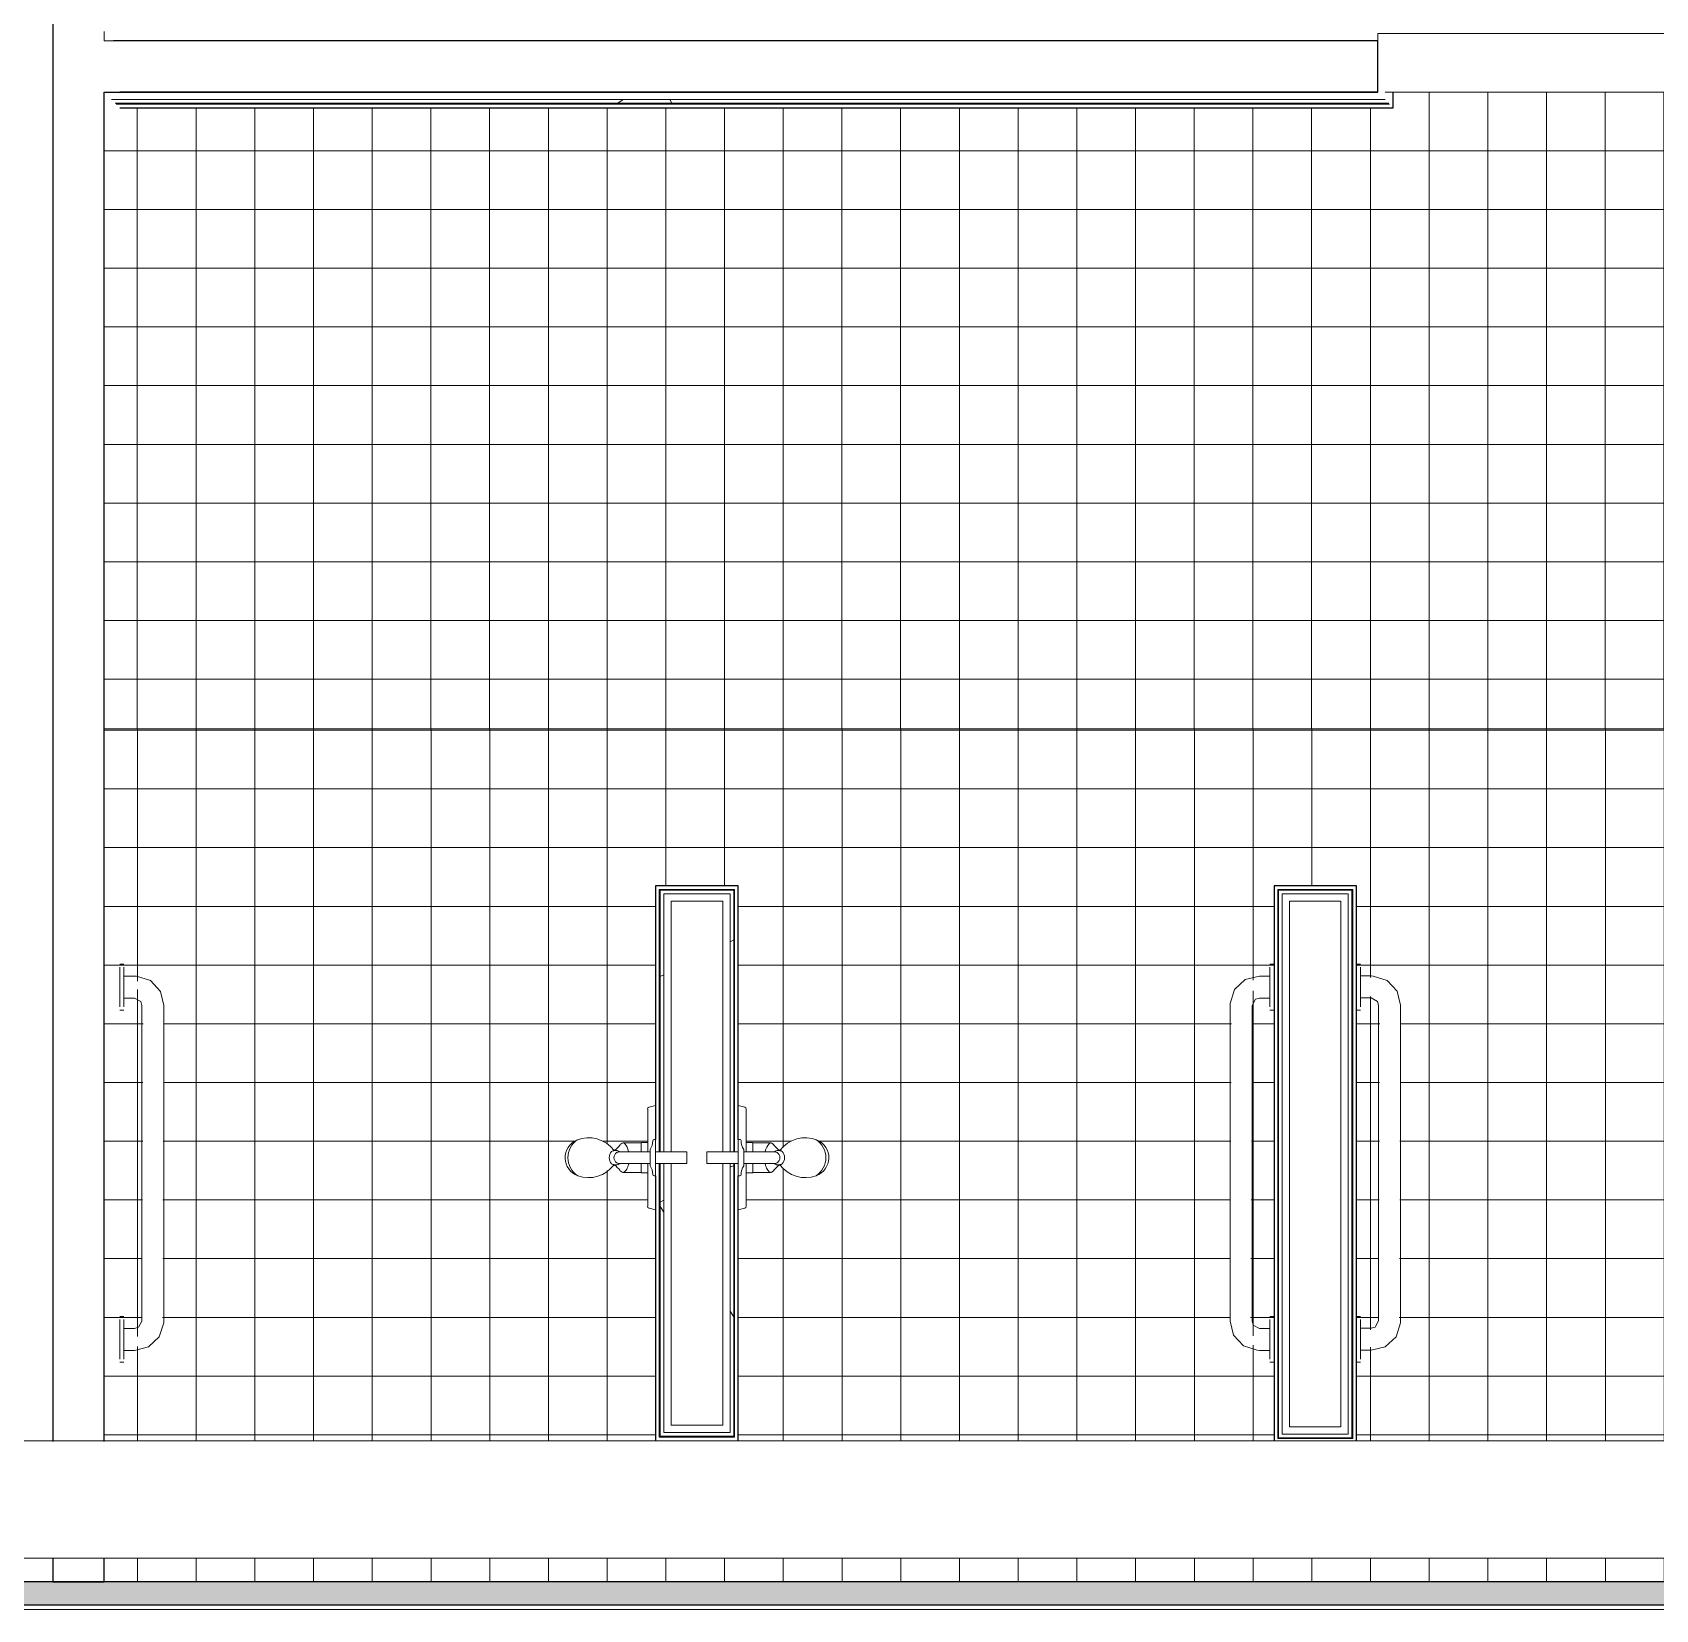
# Model space of a CAD drawing. Header units: inches. Extents: x 1 to 27263, y -26002 to 5769.
# Drawn here: x 25516.5 to 25627.1, y -22798.8 to -22691.4 of the extents above; entities that cross this region are included whole.
import ezdxf

# ---------------------------------------------------------------- set-up
doc = ezdxf.new("R2010")
doc.units = ezdxf.units.IN
doc.header["$MEASUREMENT"] = 0
for name, color, linetype, lineweight in [('A-FLOR', 192, 'Continuous', 9), ('A-FLOR-PATT', 8, 'Continuous', 9), ('A-GENM', 13, 'Continuous', 9), ('A-WALL', 113, 'Continuous', 9), ('A-WALL-PATT', 111, 'Continuous', 25), ('I-WALL', 2, 'Continuous', 9), ('L-SITE-WALL', 31, 'Continuous', 9), ('P-SANR-FIXT', 6, 'Continuous', 9), ('Q-SPCQ', 91, 'Continuous', 9), ('S-BEAM', 12, 'Continuous', 9)]:
    doc.layers.add(name, color=color, linetype=linetype, lineweight=lineweight)
pattern_1 = [(296.565, (38.4, 23.04), (0.00014, 153.59998), [17.173, -326.287]), (33.69, (46.08, 7.68), (0.0002, 153.6001), [27.691, -526.122]), (33.69, (199.68, 7.68), (0.0002, 153.6001), [27.691, -526.122]), (33.69, (353.28, 7.68), (0.0002, 153.6001), [27.691, -526.122]), (116.565, (69.12, 23.04), (0.00014, 153.59998), [17.173, -326.287]), (213.69, (61.44, 38.4), (0.0002, 153.6001), [27.691, -526.122]), (213.69, (215.04, 38.4), (0.0002, 153.6001), [27.691, -526.122]), (213.69, (368.64, 38.4), (0.0002, 153.6001), [27.691, -526.122]), (26.565, (99.84, 23.04), (0.00014, 153.6), [34.346, -309.114]), (26.565, (253.44, 23.04), (0.00014, 153.6), [34.346, -309.114]), (270, (130.56, 38.4), (153.6, 9e-15), [15.36, -138.24]), (225, (130.56, 23.04), (-1e-14, 153.60056), [21.722, -195.501]), (135, (115.2, 7.68), (1e-14, 153.60056), [21.722, -195.501]), (288.435, (69.12, 69.12), (0.00018, 153.600364), [24.286, -461.44]), (18.435, (76.8, 46.08), (0.0002, 153.60036), [24.286, -461.44]), (18.435, (230.4, 46.08), (0.0002, 153.60036), [24.286, -461.44]), (18.435, (384, 46.08), (0.0002, 153.60036), [24.286, -461.44]), (135, (99.84, 53.76), (1e-14, 153.60056), [21.722, -195.501]), (180, (84.48, 69.12), (-2e-14, -153.6), [15.36, -138.24]), (251.565, (30.72, 107.52), (-0.00018, 153.600364), [24.286, -461.44]), (315, (23.04, 84.48), (-1e-14, 153.60056), [21.722, -195.501]), (71.565, (38.4, 69.12), (-0.00018, 153.600364), [24.286, -461.44]), (135, (46.08, 92.16), (1e-14, 153.60056), [21.722, -195.501]), (225, (92.16, 107.52), (-1e-14, 153.60056), [21.722, -195.501]), (123.69, (76.8, 92.16), (0.00018, 153.6001), [27.691, -526.122]), (123.69, (230.4, 92.16), (0.00018, 153.6001), [27.691, -526.122]), (26.565, (61.44, 115.2), (0.00014, 153.6), [17.173, -326.287]), (26.565, (215.04, 115.2), (0.00014, 153.6), [17.173, -326.287]), (315, (76.8, 122.88), (-1e-14, 153.60056), [21.722, -195.501]), (213.69, (145.92, 145.92), (0.0002, 153.6001), [27.691, -526.122]), (213.69, (299.52, 145.92), (0.0002, 153.6001), [27.691, -526.122]), (213.69, (453.12, 145.92), (0.0002, 153.6001), [27.691, -526.122]), (296.565, (122.88, 130.56), (0.00014, 153.59998), [17.173, -326.287]), (45, (130.56, 115.2), (1e-14, 153.60056), [21.722, -195.501]), (90, (145.92, 130.56), (-153.6, 9e-15), [15.36, -138.24]), (213.69, (76.8, 153.6), (0.0002, 153.6001), [27.691, -526.122]), (213.69, (230.4, 153.6), (0.0002, 153.6001), [27.691, -526.122]), (213.69, (384, 153.6), (0.0002, 153.6001), [27.691, -526.122]), (315, (53.76, 138.24), (-1e-14, 153.60056), [10.861, -206.362]), (26.565, (61.44, 130.56), (0.00014, 153.6), [17.173, -326.287]), (26.565, (215.04, 130.56), (0.00014, 153.6), [17.173, -326.287]), (90, (76.8, 138.24), (-153.6, 9e-15), [15.36, -138.24]), (333.435, (15.36, 145.92), (-0.00014, 153.6), [17.173, -326.287]), (333.435, (168.96, 145.92), (-0.00014, 153.6), [17.173, -326.287]), (243.435, (30.72, 138.24), (-0.00014, 153.59998), [17.173, -326.287]), (161.565, (23.04, 122.88), (-0.0002, 153.60036), [24.286, -461.44]), (161.565, (176.64, 122.88), (-0.0002, 153.60036), [24.286, -461.44]), (161.565, (330.24, 122.88), (-0.0002, 153.60036), [24.286, -461.44]), (45, (0, 130.56), (1e-14, 153.60056), [21.722, -195.501]), (26.565, (7.68, 0), (0.00014, 153.6), [17.173, -326.287]), (26.565, (161.28, 0), (0.00014, 153.6), [17.173, -326.287]), (116.565, (23.04, 7.68), (0.00014, 153.59998), [17.173, -326.287]), (206.565, (15.36, 23.04), (0.00014, 153.6), [17.173, -326.287]), (206.565, (168.96, 23.04), (0.00014, 153.6), [17.173, -326.287]), (296.565, (0, 15.36), (0.00014, 153.59998), [17.173, -326.287]), (14.036, (115.2, 69.12), (0.0002, 153.6), [31.665, -601.644]), (14.036, (268.8, 69.12), (0.0002, 153.6), [31.665, -601.644]), (14.036, (422.4, 69.12), (0.0002, 153.6), [31.665, -601.644]), (14.036, (576, 69.12), (0.0002, 153.6), [31.665, -601.644]), (135, (145.92, 76.8), (1e-14, 153.60056), [21.722, -195.501]), (198.435, (130.56, 92.16), (0.0002, 153.60036), [24.286, -461.44]), (198.435, (284.16, 92.16), (0.0002, 153.60036), [24.286, -461.44]), (198.435, (437.76, 92.16), (0.0002, 153.60036), [24.286, -461.44]), (296.565, (107.52, 84.48), (0.00014, 153.59998), [17.173, -326.287]), (333.435, (7.68, 46.08), (-0.00014, 153.6), [17.173, -326.287]), (333.435, (161.28, 46.08), (-0.00014, 153.6), [17.173, -326.287]), (45, (23.04, 38.4), (1e-14, 153.60056), [10.861, -206.362]), (116.565, (30.72, 46.08), (0.00014, 153.59998), [17.173, -326.287]), (225, (23.04, 61.44), (-1e-14, 153.60056), [21.722, -195.501])]

# ---------------------------------------------------------------- blocks, each defined once
blk = doc.blocks.new('817_Grab_Bars - 8170-001240-V49-Site Plan - Phase 1')
at = {"layer": 'Q-SPCQ', "color": 7}
for p, q in [((25522.73, -22754.83), (25522.45, -22754.83)), ((25522.45, -22756.4), (25522.45, -22755.04)), ((25522.73, -22755.04), (25522.73, -22756.4)), ((25522.45, -22757.75), (25522.45, -22756.4)), ((25523.45, -22755.65), (25522.73, -22755.65)), ((25522.73, -22756.4), (25522.73, -22757.75)), ((25522.73, -22757.15), (25523.45, -22757.15)), ((25523.95, -22757.65), (25523.95, -22779.15)), ((25525.45, -22779.15), (25525.45, -22757.65)), ((25522.45, -22757.96), (25522.73, -22757.96)), ((25522.73, -22778.83), (25522.45, -22778.83)), ((25522.45, -22780.4), (25522.45, -22779.04)), ((25522.73, -22779.04), (25522.73, -22780.4)), ((25523.45, -22779.65), (25522.73, -22779.65)), ((25522.45, -22781.75), (25522.45, -22780.4)), ((25522.73, -22780.4), (25522.73, -22781.75)), ((25522.45, -22781.96), (25522.73, -22781.96)), ((25522.73, -22781.15), (25523.45, -22781.15))]:
    blk.add_line(p, q, dxfattribs=at)
at = {"layer": 'Q-SPCQ', "color": 7, "flags": 128}
for points in [[(25525.45, -22757.65), (25525.21, -22756.69), (25524.53, -22755.96), (25523.59, -22755.65), (25523.45, -22755.65)], [(25523.45, -22757.15), (25523.87, -22757.38), (25523.95, -22757.65)], [(25523.45, -22781.15), (25524.41, -22780.9), (25525.14, -22780.22), (25525.45, -22779.28), (25525.45, -22779.15)], [(25523.95, -22779.15), (25523.72, -22779.57), (25523.45, -22779.65)]]:
    blk.add_lwpolyline(points, dxfattribs=at)
blk = doc.blocks.new('817_Grab_Bars - 8170-001240-25748-Site Plan - Phase 1')
at = {"layer": 'Q-SPCQ', "color": 7}
for p, q in [((25394.08, -22754.83), (25393.8, -22754.83)), ((25393.8, -22756.4), (25393.8, -22755.04)), ((25393.8, -22755.65), (25393.08, -22755.65)), ((25393.8, -22757.75), (25393.8, -22756.4)), ((25391.08, -22757.65), (25391.08, -22779.15)), ((25392.58, -22779.15), (25392.58, -22757.65)), ((25393.08, -22757.15), (25393.8, -22757.15)), ((25393.8, -22757.96), (25394.08, -22757.96)), ((25393.8, -22779.65), (25393.08, -22779.65)), ((25394.08, -22778.83), (25393.8, -22778.83)), ((25393.8, -22780.4), (25393.8, -22779.04)), ((25393.8, -22781.75), (25393.8, -22780.4)), ((25393.08, -22781.15), (25393.8, -22781.15)), ((25393.8, -22781.96), (25394.08, -22781.96))]:
    blk.add_line(p, q, dxfattribs=at)
at = {"layer": 'Q-SPCQ', "color": 7, "flags": 128}
for points in [[(25393.08, -22755.65), (25392.12, -22755.89), (25391.39, -22756.57), (25391.08, -22757.51), (25391.08, -22757.65)], [(25392.58, -22757.65), (25392.81, -22757.23), (25393.08, -22757.15)], [(25391.08, -22779.15), (25391.32, -22780.11), (25392, -22780.83), (25392.94, -22781.14), (25393.08, -22781.15)], [(25393.08, -22779.65), (25392.66, -22779.42), (25392.58, -22779.15)]]:
    blk.add_lwpolyline(points, dxfattribs=at)
blk = doc.blocks.new('Shower Tile Threshold - Shower Tile Threshold-209406-Site Plan - Phase 1')
at = {"layer": 'A-GENM', "color": 7}
for p, q in [((-36, -5.8), (-36, -5.5)), ((12, -5.5), (12, -5.8)), ((-36, -6), (-36, -5.8)), ((-36, -6), (12, -6)), ((12, -5.8), (12, -6))]:
    blk.add_line(p, q, dxfattribs=at)
blk = doc.blocks.new('Shower-Unit-Zurn-Z7301-SS-MT-DV2P-HW - Z7301-SS-MT-DV2P-HW-253514-Site Plan - Phase 1')
at = {"layer": 'P-SANR-FIXT', "color": 7}
for p, q in [((-1, 0.99), (-1, 2.23)), ((-0.48, 2.64), (-0.48, 2.84)), ((-0.4, 0.38), (-0.4, 2.46)), ((0.4, 2.46), (0.4, 0.38)), ((0.48, 2.84), (0.48, 2.64)), ((1, 2.23), (1, 0.99)), ((-3.56, 0), (-3.43, 0.45)), ((-3.31, 0.54), (-1.03, 0.54)), ((-1.24, 0), (-1.24, 0.1)), ((-1.03, 0.99), (-1, 0.99)), ((-1.03, 0.54), (-1.03, 0.99)), ((-1.03, 0.54), (-0.4, 0.54)), ((-1, 0.99), (-0.4, 0.99)), ((-0.55, 0.38), (-0.4, 0.38)), ((-0.4, 0.38), (0.4, 0.38)), ((0.4, 0.99), (1, 0.99)), ((0.4, 0.54), (1.03, 0.54)), ((0.4, 0.38), (0.55, 0.38)), ((1, 0.99), (1.03, 0.99)), ((1.03, 0.99), (1.03, 0.54)), ((1.03, 0.54), (3.31, 0.54)), ((1.24, 0.1), (1.24, 0)), ((3.43, 0.45), (3.56, 0)), ((-0.4, 0), (-1.24, 0)), ((-0.4, -2.13), (-0.4, 0)), ((-0.4, 0), (0.4, 0)), ((0.4, 0), (0.4, -2.13)), ((1.24, 0), (0.4, 0)), ((0.4, -2.13), (-0.4, -2.13))]:
    blk.add_line(p, q, dxfattribs=at)
for centre, radius, start, end in [((0, 4.86), 1.31, 23.5819, 159.9825), ((0, 4.51), 1.46, 32.9208, 147.0792), ((0.79, 4.57), 2.15, 159.9825, 233.8466), ((-0.79, 4.57), 2.15, 306.1534, 22.1739), ((-0.63, 2.12), 0.388, 129.5027, 162.4973), ((-2.26, 4.09), 2.18, 309.5027, 324.82), ((2.26, 4.09), 2.18, 215.1859, 230.4973), ((0.63, 2.12), 0.388, 17.5027, 50.4973), ((-3.31, 0.42), 0.125, 90, 164), ((-1.14, 0.1), 0.0945, 90, 180), ((-1.14, 1.21), 1.02, 270, 305.478), ((1.14, 1.21), 1.02, 234.522, 270), ((1.14, 0.1), 0.0945, 0, 90), ((3.31, 0.42), 0.125, 16, 90)]:
    blk.add_arc(centre, radius, start, end, dxfattribs=at)
for centre, major_axis, ratio, start_param, end_param in [((0, 2.84), (0.476, 0), 0.662364, 0, 3.141593), ((0, 2.46), (0.4, 0), 0.941821, 0, 3.141593), ((-0.11, 2.15), (1.11, 0.08), 0.351489, 5.17721, 6.593422)]:
    blk.add_ellipse(centre, major_axis=major_axis, ratio=ratio, start_param=start_param, end_param=end_param, dxfattribs=at)
blk.add_open_spline([(-0.42, 1.83), (-0.46, 1.84), (-0.57, 1.87), (-0.78, 1.95), (-0.96, 2.08), (-1.02, 2.22), (-0.98, 2.3), (-0.94, 2.34)], degree=3, knots=[0.0572746, 0.0572746, 0.0572746, 0.0572746, 0.1428571, 0.2857143, 0.5714286, 0.7857143, 1, 1, 1, 1], dxfattribs=at)
for points in [[(-0.4, 2.46), (-0.42, 2.48), (-0.44, 2.52), (-0.47, 2.58), (-0.48, 2.62), (-0.48, 2.64)], [(0.48, 2.64), (0.48, 2.62), (0.47, 2.58), (0.44, 2.52), (0.42, 2.48), (0.4, 2.46)]]:
    blk.add_open_spline(points, degree=3, dxfattribs=at)
blk = doc.blocks.new('Shower-Unit-Zurn-Z7301-SS-MT-DV2P-HW - Z7301-SS-MT-DV2P-HW-253545-Site Plan - Phase 1')
at = {"layer": 'P-SANR-FIXT', "color": 7}
for p, q in [((0.4, 2.13), (-0.4, 2.13)), ((-0.4, 2.13), (-0.4, 0)), ((0.4, 0), (0.4, 2.13)), ((-0.4, 0), (-1.24, 0)), ((-1.24, 0), (-1.24, -0.1)), ((-0.4, 0), (0.4, 0)), ((1.24, 0), (0.4, 0)), ((1.24, -0.1), (1.24, 0)), ((-3.56, 0), (-3.43, -0.45)), ((-3.31, -0.54), (-1.03, -0.54)), ((-1.03, -0.54), (-0.4, -0.54)), ((-1.03, -0.54), (-1.03, -0.99)), ((-1.03, -0.99), (-1, -0.99)), ((-1, -0.99), (-0.4, -0.99)), ((-1, -0.99), (-1, -2.23)), ((-0.55, -0.38), (-0.4, -0.38)), ((-0.4, -0.38), (-0.4, -2.46)), ((-0.4, -0.38), (0.4, -0.38)), ((0.4, -2.46), (0.4, -0.38)), ((0.4, -0.38), (0.55, -0.38)), ((0.4, -0.54), (1.03, -0.54)), ((0.4, -0.99), (1, -0.99)), ((1, -2.23), (1, -0.99)), ((1, -0.99), (1.03, -0.99)), ((1.03, -0.99), (1.03, -0.54)), ((1.03, -0.54), (3.31, -0.54)), ((3.43, -0.45), (3.56, 0)), ((-0.48, -2.64), (-0.48, -2.84)), ((0.48, -2.84), (0.48, -2.64))]:
    blk.add_line(p, q, dxfattribs=at)
for centre, radius, start, end in [((-3.31, -0.42), 0.125, 196, 270), ((-1.14, -0.1), 0.0945, 180, 270), ((-1.14, -1.21), 1.02, 54.522, 90), ((1.14, -1.21), 1.02, 90, 125.478), ((1.14, -0.1), 0.0945, 270, 0), ((3.31, -0.42), 0.125, 270, 344), ((0.79, -4.57), 2.15, 126.1534, 200.0175), ((-0.63, -2.12), 0.388, 197.5027, 230.4973), ((-2.26, -4.09), 2.18, 35.18, 50.4973), ((2.26, -4.09), 2.18, 129.5027, 144.8141), ((-0.79, -4.57), 2.15, 337.8261, 53.8466), ((0.63, -2.12), 0.388, 309.5027, 342.4973), ((0, -4.86), 1.31, 200.0175, 336.4181), ((0, -4.51), 1.46, 212.9208, 327.0792)]:
    blk.add_arc(centre, radius, start, end, dxfattribs=at)
for centre, major_axis, ratio, start_param, end_param in [((-0.11, -2.15), (-1.11, 0.08), 0.351489, 2.831356, 4.247568), ((0, -2.84), (-0.476, 0), 0.662364, 0, 3.141593), ((0, -2.46), (-0.4, 0), 0.941821, 0, 3.141593)]:
    blk.add_ellipse(centre, major_axis=major_axis, ratio=ratio, start_param=start_param, end_param=end_param, dxfattribs=at)
blk.add_open_spline([(-0.42, -1.83), (-0.46, -1.84), (-0.57, -1.87), (-0.78, -1.95), (-0.96, -2.08), (-1.02, -2.22), (-0.98, -2.3), (-0.94, -2.34)], degree=3, knots=[0.0572746, 0.0572746, 0.0572746, 0.0572746, 0.1428571, 0.2857143, 0.5714286, 0.7857143, 1, 1, 1, 1], dxfattribs=at)
for points in [[(-0.4, -2.46), (-0.42, -2.48), (-0.44, -2.52), (-0.47, -2.58), (-0.48, -2.62), (-0.48, -2.64)], [(0.48, -2.64), (0.48, -2.62), (0.47, -2.58), (0.44, -2.52), (0.42, -2.48), (0.4, -2.46)]]:
    blk.add_open_spline(points, degree=3, dxfattribs=at)
blk = doc.blocks.new('Locker Rooms and Restrooms_rvt-1-Site Plan - Phase 1')
at = {"layer": 'A-FLOR-PATT'}
h = blk.add_hatch(dxfattribs=at)
h.set_pattern_fill('FP_31', color=256, style=0, pattern_type=2)
h.set_pattern_definition([(270, (26059.64, -22715.427), (4, 2e-16), []), (0, (26059.64, -22715.427), (0, 4), [])])
h.paths.add_polyline_path([(25638.6, -22738.8), (25737.27, -22738.8), (25737.27, -22695.93), (25737.14, -22695.93), (25737.08, -22696.18), (25736.83, -22696.24), (25736.83, -22696.49), (25655.33, -22696.49), (25655.39, -22696.24), (25655.64, -22696.18), (25655.64, -22695.93), (25656.14, -22695.93), (25656.14, -22695.43), (25608.64, -22695.43), (25608.64, -22695.93), (25608.89, -22695.93), (25608.95, -22696.24), (25609.2, -22696.24), (25609.2, -22696.49), (25522.45, -22696.49), (25522.45, -22696.18), (25522.2, -22696.18), (25522.14, -22695.93), (25521.89, -22695.93), (25521.89, -22695.43), (25521.39, -22695.43), (25521.39, -22738.8), (25585.16, -22738.8)], flags=0)
h = blk.add_hatch(dxfattribs=at)
h.set_pattern_fill('FP_30', color=256, style=0, pattern_type=2)
h.set_pattern_definition([(90, (25627.648, -22766.902), (-4, 2e-16), []), (180, (25627.648, -22766.902), (-5e-16, -4), [])])
h.paths.add_polyline_path([(25611.88, -22796.91), (25672.89, -22796.91), (25672.83, -22795.3), (25521.39, -22795.3), (25521.39, -22796.91), (25585.16, -22796.91)], flags=0)
h.paths.add_polyline_path([(25559.2, -22749.49), (25559.28, -22749.8), (25559.27, -22749.74)], flags=0)
h.paths.add_polyline_path([(25599.08, -22780.34), (25599.42, -22780.34), (25599.35, -22780.15), (25599.08, -22780.18)], flags=0)
h.paths.add_polyline_path([(25598.89, -22756.65), (25598.89, -22756.99), (25599.06, -22756.97), (25599.04, -22756.65), (25598.91, -22756.65)], flags=0)
h.paths.add_polyline_path([(25601.33, -22749.49), (25601.41, -22749.8), (25601.39, -22749.74)], flags=0)
h.paths.add_polyline_path([(25608.7, -22756.46), (25608.36, -22756.46), (25608.43, -22756.64), (25608.7, -22756.61)], flags=0)
h.paths.add_polyline_path([(25608.89, -22780.14), (25608.89, -22779.8), (25608.73, -22779.82), (25608.74, -22780.15), (25608.87, -22780.14)], flags=0)
h.paths.add_polyline_path([(25643.45, -22749.49), (25643.53, -22749.8), (25643.52, -22749.74)], flags=0)
h.paths.add_polyline_path([(25683.33, -22778.53), (25683.67, -22778.53), (25683.6, -22778.34), (25683.33, -22778.37)], flags=0)
h.paths.add_polyline_path([(25683.14, -22754.84), (25683.14, -22755.18), (25683.31, -22755.16), (25683.29, -22754.83), (25683.16, -22754.84)], flags=0)
h.paths.add_polyline_path([(25558.44, -22787.3), (25558.95, -22787.3), (25558.95, -22771.58), (25558.41, -22771.34), (25558.41, -22769.05), (25556.49, -22768.84), (25556.12, -22768.5), (25555.41, -22769.1), (25554.97, -22769.28), (25554.5, -22769.36), (25554.02, -22769.34), (25553.3, -22769.05), (25552.95, -22768.66), (25552.83, -22768.37), (25552.91, -22767.46), (25553.37, -22766.94), (25553.64, -22766.8), (25554.5, -22766.67), (25555.41, -22766.92), (25556.27, -22767.42), (25556.72, -22767.03), (25558.41, -22766.99), (25558.44, -22764.7), (25558.95, -22764.46), (25558.95, -22749.49), (25564.58, -22749.49), (25564.58, -22764.46), (25565.12, -22764.71), (25565.12, -22766.99), (25567.04, -22767.2), (25567.41, -22767.55), (25568.12, -22766.92), (25569.03, -22766.67), (25569.96, -22766.82), (25570.45, -22767.2), (25570.72, -22767.75), (25570.58, -22768.66), (25570.16, -22769.11), (25569.51, -22769.34), (25569.03, -22769.36), (25568.56, -22769.28), (25567.89, -22768.96), (25567.53, -22768.62), (25567.4, -22768.5), (25566.81, -22769.02), (25565.12, -22769.05), (25565.12, -22771.34), (25564.58, -22771.58), (25564.58, -22787.3), (25601.08, -22787.3), (25601.08, -22781.75), (25600.8, -22781.75), (25600.8, -22781.05), (25600.08, -22781.05), (25600.08, -22780.77), (25599.48, -22780.81), (25599.31, -22780.68), (25599.01, -22780.27), (25598.61, -22779.86), (25598.45, -22779.97), (25598.3, -22779.83), (25598.36, -22779.49), (25598.18, -22779.15), (25598.08, -22779.15), (25598.18, -22757.65), (25598.45, -22757.65), (25598.38, -22757.22), (25598.54, -22756.88), (25598.91, -22756.62), (25599.36, -22756.17), (25599.22, -22756.06), (25599.49, -22755.9), (25599.74, -22755.93), (25600.8, -22755.75), (25600.8, -22755.04), (25601.08, -22755.04), (25601.08, -22749.49), (25606.7, -22749.49), (25606.7, -22755.04), (25606.98, -22755.04), (25606.98, -22755.75), (25607.7, -22755.75), (25607.7, -22756.02), (25608.3, -22755.98), (25608.47, -22756.11), (25608.77, -22756.52), (25609.17, -22756.93), (25609.33, -22756.83), (25609.48, -22756.96), (25609.42, -22757.31), (25609.6, -22757.65), (25609.7, -22757.65), (25609.6, -22779.15), (25609.33, -22779.15), (25609.4, -22779.58), (25609.24, -22779.91), (25608.87, -22780.17), (25608.42, -22780.62), (25608.56, -22780.73), (25608.3, -22780.9), (25608.04, -22780.87), (25606.98, -22781.05), (25606.98, -22781.75), (25606.7, -22781.75), (25606.7, -22787.3), (25643.2, -22787.3), (25643.2, -22771.58), (25642.66, -22771.34), (25642.66, -22769.05), (25640.74, -22768.84), (25640.37, -22768.5), (25639.66, -22769.1), (25639.22, -22769.28), (25638.6, -22769.36), (25638.27, -22769.34), (25637.55, -22769.05), (25637.2, -22768.66), (25637.08, -22768.37), (25637.16, -22767.46), (25637.62, -22766.94), (25637.89, -22766.8), (25638.75, -22766.67), (25639.66, -22766.92), (25640.52, -22767.42), (25640.97, -22767.03), (25642.66, -22766.99), (25642.66, -22764.71), (25643.2, -22764.46), (25643.2, -22749.49), (25648.83, -22749.49), (25648.83, -22764.46), (25649.37, -22764.71), (25649.37, -22766.99), (25651.29, -22767.2), (25651.66, -22767.55), (25652.37, -22766.92), (25653.28, -22766.67), (25654.21, -22766.82), (25654.7, -22767.2), (25654.97, -22767.75), (25654.83, -22768.66), (25654.41, -22769.11), (25653.76, -22769.34), (25653.28, -22769.36), (25652.81, -22769.28), (25652.14, -22768.96), (25651.78, -22768.62), (25651.65, -22768.5), (25651.06, -22769.02), (25649.37, -22769.05), (25649.37, -22771.34), (25648.83, -22771.58), (25648.83, -22787.3), (25672.89, -22787.3), (25672.89, -22786.55), (25686.39, -22786.55), (25686.39, -22785.8), (25685.33, -22785.74), (25685.33, -22779.94), (25685.05, -22779.94), (25685.05, -22779.23), (25684.33, -22779.23), (25684.33, -22778.96), (25683.9, -22779.03), (25683.56, -22778.87), (25683.26, -22778.46), (25682.86, -22778.05), (25682.7, -22778.16), (25682.55, -22778.02), (25682.61, -22777.67), (25682.43, -22777.33), (25682.33, -22777.33), (25682.43, -22755.83), (25682.7, -22755.83), (25682.63, -22755.4), (25682.79, -22755.07), (25683.16, -22754.81), (25683.61, -22754.36), (25683.47, -22754.25), (25683.74, -22754.08), (25683.99, -22754.11), (25685.05, -22753.93), (25685.05, -22753.23), (25685.33, -22753.23), (25685.33, -22749.49), (25700.83, -22749.49), (25700.83, -22756.7), (25701.01, -22756.7), (25701.01, -22757.7), (25702.24, -22757.7), (25702.24, -22751.74), (25702.49, -22751.49), (25715.64, -22751.49), (25716.34, -22751.78), (25716.6, -22752.23), (25716.63, -22752.49), (25716.71, -22770.84), (25717.07, -22771.11), (25717.22, -22771.13), (25722.34, -22771.17), (25722.79, -22771.43), (25723.08, -22772.13), (25723.08, -22782.74), (25732.95, -22782.84), (25732.95, -22783.99), (25722.94, -22783.99), (25722.34, -22784.46), (25722.08, -22784.49), (25719.43, -22784.49), (25719.43, -22785.24), (25720.13, -22785.24), (25720.13, -22785.49), (25717.53, -22785.49), (25717.53, -22785.24), (25718.22, -22785.24), (25718.22, -22784.49), (25702.49, -22784.49), (25702.24, -22784.24), (25702.24, -22778.16), (25701.01, -22778.16), (25701.01, -22779.15), (25700.83, -22779.15), (25700.83, -22785.74), (25699.77, -22785.8), (25699.77, -22786.55), (25737.27, -22786.55), (25737.27, -22768.96), (25736.83, -22769.05), (25736.83, -22772.77), (25736.45, -22772.77), (25736.45, -22772.52), (25735.7, -22772.52), (25735.7, -22769.19), (25735.33, -22769.02), (25735.24, -22781.62), (25734.08, -22781.62), (25733.99, -22768.5), (25733.14, -22769.27), (25731.44, -22769.21), (25730.95, -22768.83), (25730.71, -22768.37), (25730.79, -22767.46), (25731.24, -22766.94), (25731.52, -22766.8), (25732.37, -22766.67), (25733.33, -22766.92), (25733.33, -22766.96), (25734.08, -22767.42), (25734.08, -22760.3), (25733.64, -22760.27), (25733.59, -22760.27), (25733.59, -22760.4), (25733.32, -22760.46), (25733.21, -22760.52), (25731.98, -22760.63), (25730.07, -22760.5), (25729.24, -22760.89), (25728.78, -22760.95), (25728.07, -22761.34), (25727.3, -22761.4), (25726.51, -22760.97), (25726.26, -22760.35), (25726.26, -22759.69), (25726.51, -22759.08), (25726.63, -22758.93), (25727.3, -22758.64), (25728.07, -22758.7), (25730.62, -22759.65), (25731.98, -22759.41), (25733.21, -22759.53), (25733.64, -22759.65), (25734.08, -22759.65), (25734.16, -22755.37), (25735.33, -22755.37), (25735.33, -22758.52), (25735.46, -22758.52), (25735.33, -22759.65), (25736.45, -22759.65), (25736.45, -22759.27), (25736.83, -22759.27), (25736.83, -22760.77), (25736.45, -22760.77), (25736.45, -22760.4), (25736.2, -22760.4), (25736.29, -22764.71), (25736.83, -22764.46), (25736.83, -22767.09), (25737.27, -22766.99), (25737.27, -22738.8), (25521.39, -22738.8), (25521.39, -22787.3), (25531.71, -22787.3)], flags=0)
h.paths.add_polyline_path([(25559.2, -22787.3), (25559.27, -22787.05), (25559.2, -22787.07)], flags=0)
h.paths.add_polyline_path([(25564.33, -22787.3), (25564.27, -22786.99), (25564.27, -22787.05)], flags=0)
h.paths.add_polyline_path([(25648.58, -22787.3), (25648.52, -22786.99), (25648.52, -22787.05)], flags=0)
h.paths.add_polyline_path([(25606.45, -22787.3), (25606.39, -22787.1), (25606.39, -22787.16), (25606.43, -22787.3)], flags=0)
h.paths.add_polyline_path([(25601.36, -22787.3), (25601.39, -22787.16), (25601.33, -22787.18), (25601.33, -22787.3)], flags=0)
h.paths.add_polyline_path([(25643.45, -22787.3), (25643.52, -22787.05), (25643.45, -22787.07)], flags=0)
h.paths.add_polyline_path([(25689.89, -22786.55), (25691.09, -22786.55), (25691.25, -22786.05), (25691.14, -22779.68), (25691.04, -22779.44), (25690.55, -22779.24), (25689.89, -22779.24), (25689.89, -22786.18)], flags=0)
h.paths.add_polyline_path([(25691.69, -22786.55), (25696.27, -22786.55), (25696.27, -22750.55), (25689.89, -22750.55), (25689.89, -22778.8), (25695.39, -22778.8), (25695.39, -22779.24), (25692.05, -22779.31), (25691.74, -22779.44), (25691.53, -22779.93), (25691.53, -22786.18)], flags=0)
h.paths.add_polyline_path([(25733.08, -22785.49), (25732.53, -22785.49), (25732.53, -22785.24), (25733.22, -22785.24), (25733.29, -22784.24), (25734.43, -22784.24), (25734.43, -22785.24), (25735.13, -22785.24), (25735.13, -22785.49), (25733.29, -22785.49)], flags=0)
h.paths.add_polyline_path([(25733.74, -22783.81), (25733.46, -22783.49), (25733.44, -22783.37), (25733.5, -22783.28), (25733.86, -22783.62), (25733.86, -22783.73), (25733.75, -22783.81)], flags=0)
h.paths.add_polyline_path([(25736.58, -22783.79), (25736.58, -22783.09), (25735.58, -22783.01), (25735.58, -22781.89), (25736.58, -22781.89), (25736.58, -22781.19), (25736.83, -22781.19), (25736.83, -22783.79)], flags=0)
h.paths.add_polyline_path([(25735.03, -22782.57), (25734.69, -22782.28), (25734.7, -22782.1), (25734.83, -22782.12), (25735.06, -22782.35), (25735.14, -22782.42), (25735.05, -22782.54)], flags=0)
h.paths.add_polyline_path([(25524.45, -22756.46), (25524.11, -22756.46), (25524.18, -22756.64), (25524.45, -22756.61)], flags=0)
h.paths.add_polyline_path([(25524.64, -22780.14), (25524.64, -22779.8), (25524.48, -22779.82), (25524.49, -22780.15), (25524.62, -22780.14)], flags=0)
h.paths.add_polyline_path([(25522.45, -22781.75), (25522.45, -22779.04), (25522.73, -22779.15), (25522.73, -22779.75), (25523.45, -22779.75), (25523.45, -22780.2), (25523.81, -22780.2), (25523.98, -22780.04), (25524.3, -22779.78), (25524.51, -22779.51), (25524.62, -22779.47), (25524.4, -22779.15), (25523.95, -22779.04), (25524.05, -22757.65), (25524.51, -22757.65), (25524.51, -22757.29), (25524.4, -22757.25), (25524.09, -22756.8), (25523.81, -22756.59), (25523.77, -22756.48), (25523.45, -22756.69), (25523.45, -22757.05), (25522.73, -22757.05), (25522.73, -22757.75), (25522.45, -22757.65), (25522.45, -22755.04), (25522.73, -22755.04), (25522.73, -22755.75), (25523.45, -22755.75), (25523.45, -22756.02), (25524.05, -22755.98), (25524.22, -22756.11), (25524.52, -22756.52), (25524.92, -22756.93), (25525.08, -22756.82), (25525.23, -22756.96), (25525.17, -22757.31), (25525.35, -22757.65), (25525.45, -22757.65), (25525.35, -22779.15), (25525.08, -22779.15), (25525.15, -22779.58), (25524.99, -22779.91), (25524.62, -22780.17), (25524.17, -22780.62), (25524.31, -22780.73), (25524.05, -22780.9), (25523.79, -22780.87), (25522.73, -22781.05), (25522.73, -22781.75)], flags=0)
h.paths.add_polyline_path([(25599.76, -22780.31), (25600.08, -22780.1), (25600.08, -22779.75), (25600.8, -22779.75), (25600.8, -22779.04), (25601.08, -22779.04), (25601.08, -22757.75), (25600.8, -22757.65), (25600.8, -22757.05), (25600.08, -22757.05), (25600.08, -22756.59), (25599.72, -22756.59), (25599.55, -22756.75), (25599.23, -22757.01), (25599.02, -22757.29), (25598.91, -22757.33), (25599.13, -22757.65), (25599.58, -22757.75), (25599.48, -22779.15), (25599.02, -22779.15), (25599.02, -22779.51), (25599.13, -22779.54), (25599.44, -22779.99), (25599.72, -22780.2), (25599.75, -22780.29)], flags=0)
h.paths.add_polyline_path([(25608.02, -22780.31), (25608.23, -22780.04), (25608.55, -22779.78), (25608.76, -22779.51), (25608.87, -22779.47), (25608.65, -22779.15), (25608.2, -22779.04), (25608.3, -22757.65), (25608.76, -22757.65), (25608.76, -22757.29), (25608.65, -22757.25), (25608.34, -22756.8), (25608.06, -22756.59), (25608.02, -22756.48), (25607.7, -22756.69), (25607.7, -22757.05), (25606.98, -22757.05), (25606.98, -22757.75), (25606.7, -22757.75), (25606.7, -22779.04), (25606.98, -22779.15), (25606.98, -22779.75), (25607.7, -22779.75), (25607.7, -22780.2), (25608, -22780.3)], flags=0)
h.paths.add_polyline_path([(25684.01, -22778.5), (25684.33, -22778.29), (25684.33, -22777.93), (25685.05, -22777.93), (25685.05, -22777.23), (25685.33, -22777.23), (25685.33, -22755.94), (25685.05, -22755.83), (25685.05, -22755.23), (25684.33, -22755.23), (25684.33, -22754.78), (25683.97, -22754.78), (25683.8, -22754.94), (25683.48, -22755.2), (25683.27, -22755.48), (25683.16, -22755.51), (25683.38, -22755.83), (25683.83, -22755.94), (25683.73, -22777.33), (25683.27, -22777.33), (25683.27, -22777.69), (25683.38, -22777.73), (25683.69, -22778.18), (25683.98, -22778.41), (25684, -22778.47)], flags=0)
h.paths.add_polyline_path([(25701.18, -22777.16), (25702.24, -22777.16), (25702.24, -22772.32), (25701.44, -22771.65), (25700.99, -22770.7), (25700.83, -22769.5), (25700.92, -22765.83), (25701.15, -22764.8), (25701.8, -22763.97), (25702.24, -22763.67), (25702.24, -22758.7), (25701.01, -22758.7), (25700.92, -22759.69), (25700.83, -22759.69), (25700.83, -22776.16), (25701.01, -22776.16), (25701.01, -22777.16)], flags=0)
h.paths.add_polyline_path([(25736.2, -22771.52), (25736.45, -22771.41), (25736.29, -22771.34), (25736.2, -22771.34)], flags=0)
h.paths.add_polyline_path([(25735.5, -22767.03), (25735.7, -22766.85), (25735.64, -22760.4), (25735.33, -22760.51), (25735.33, -22767.03)], flags=0)
h.paths.add_polyline_path([(25734.9, -22753.49), (25734.97, -22753.25), (25735.06, -22753.34), (25734.94, -22753.45)], flags=0)
h.paths.add_polyline_path([(25735.06, -22753.49), (25735.42, -22753.67), (25735.33, -22753.49), (25735.06, -22753.49)], flags=0)
h.paths.add_polyline_path([(25736.83, -22755.79), (25736.58, -22755.69), (25736.58, -22755.09), (25735.58, -22755.03), (25735.5, -22754.04), (25734.94, -22754.01), (25734.86, -22753.75), (25734.94, -22753.65), (25734.9, -22753.49), (25735.06, -22753.49), (25735.24, -22753.26), (25735.58, -22753.21), (25735.83, -22753.12), (25735.83, -22752.84), (25736.55, -22752.84), (25736.58, -22752.14), (25736.83, -22752.14), (25736.83, -22755.69)], flags=0)
h.paths.add_polyline_path([(25734.79, -22754.94), (25734.62, -22754.82), (25734.97, -22754.45), (25735.06, -22754.45), (25735.06, -22754.63), (25734.83, -22754.86)], flags=0)
h.paths.add_polyline_path([(25735.4, -22754.04), (25735.38, -22753.89), (25735.33, -22753.99), (25735.37, -22754.02)], flags=0)
h.paths.add_polyline_path([(25734.52, -22753.67), (25734.54, -22753.49), (25734.62, -22753.58), (25734.54, -22753.65)], flags=0)
h.paths.add_polyline_path([(25735.35, -22753.09), (25735.24, -22752.96), (25735.41, -22753.01)], flags=0)
h.paths.add_polyline_path([(25700.27, -22749.8), (25700.58, -22749.72), (25700.52, -22749.74)], flags=0)
h.paths.add_polyline_path([(25606.37, -22749.8), (25606.45, -22749.72), (25606.39, -22749.74), (25606.14, -22749.8)], flags=0)
h.paths.add_polyline_path([(25648.27, -22749.8), (25648.58, -22749.72), (25648.52, -22749.74)], flags=0)
h.paths.add_polyline_path([(25564.02, -22749.8), (25564.33, -22749.72), (25564.27, -22749.74)], flags=0)
at = {"layer": 'A-WALL-PATT', "lineweight": 9}
h = blk.add_hatch(dxfattribs=at)
h.set_pattern_fill('FP_27', style=0, pattern_type=2)
h.set_pattern_definition(pattern_1)
h.paths.add_polyline_path([(25522.45, -22696.18), (25608.89, -22696.18), (25608.89, -22695.93), (25522.14, -22695.93), (25522.2, -22696.18)], flags=0)
h = blk.add_hatch(dxfattribs=at)
h.set_pattern_fill('FP_27', style=0, pattern_type=2)
h.set_pattern_definition(pattern_1)
h.paths.add_polyline_path([(25608.95, -22696.24), (25608.89, -22696.18), (25585.16, -22696.24)], flags=0)
h = blk.add_hatch(dxfattribs=at)
h.set_pattern_fill('FP_27', style=0, pattern_type=2)
h.set_pattern_definition(pattern_1)
h.paths.add_polyline_path([(25559.27, -22786.99), (25564.02, -22786.99), (25564.02, -22786.74), (25559.52, -22786.74), (25559.52, -22768.42), (25559.27, -22768.42), (25559.27, -22775.85)], flags=0)
h.paths.add_polyline_path([(25559.39, -22767.62), (25559.52, -22767.62), (25559.52, -22750.05), (25564.02, -22750.05), (25564.02, -22749.8), (25559.27, -22749.8), (25559.27, -22767.62)], flags=0)
h = blk.add_hatch(dxfattribs=at)
h.set_pattern_fill('FP_27', style=0, pattern_type=2)
h.set_pattern_definition(pattern_1)
h.paths.add_polyline_path([(25564.27, -22786.99), (25564.27, -22768.42), (25564.02, -22768.42), (25564.02, -22786.99)], flags=0)
h.paths.add_polyline_path([(25564.14, -22767.62), (25564.27, -22767.62), (25564.27, -22749.8), (25564.02, -22749.8), (25564.02, -22767.62)], flags=0)
h = blk.add_hatch(dxfattribs=at)
h.set_pattern_fill('FP_27', style=0, pattern_type=2)
h.set_pattern_definition(pattern_1)
h.paths.add_polyline_path([(25559.2, -22787.05), (25559.27, -22786.99), (25559.2, -22775.85)], flags=0)
h.paths.add_polyline_path([(25559.23, -22767.62), (25559.27, -22767.62), (25559.2, -22767.62)], flags=0)
at = {"layer": 'A-FLOR', "color": 7}
for p, q in [((25656.14, -22695.43), (25608.64, -22695.43)), ((25737.27, -22738.8), (25521.39, -22738.8)), ((25521.39, -22738.8), (25737.27, -22738.8))]:
    blk.add_line(p, q, dxfattribs=at)
at = {"layer": 'A-FLOR', "color": 143}
blk.add_line((25521.39, -22796.91), (25672.83, -22796.91), dxfattribs=at)
at = {"layer": 'A-WALL', "color": 7}
for p, q in [((25521.39, -22691.3), (25521.39, -22691.93)), ((25522.02, -22691.93), (25521.39, -22691.93)), ((25521.89, -22695.93), (25522.14, -22695.93)), ((25522.14, -22695.93), (25522.45, -22695.93)), ((25522.14, -22696.18), (25522.2, -22696.18)), ((25522.2, -22696.18), (25522.45, -22696.18)), ((25522.2, -22696.24), (25522.45, -22696.24)), ((25608.64, -22695.93), (25522.45, -22695.93)), ((25608.89, -22696.18), (25522.45, -22696.18)), ((25608.95, -22696.24), (25522.45, -22696.24)), ((25559.27, -22749.74), (25559.2, -22749.74)), ((25559.2, -22749.74), (25559.2, -22767.62)), ((25564.27, -22749.74), (25559.27, -22749.74)), ((25559.52, -22749.8), (25559.27, -22749.8)), ((25559.27, -22749.8), (25559.27, -22767.62)), ((25564.02, -22749.8), (25559.52, -22749.8)), ((25564.27, -22749.8), (25564.02, -22749.8)), ((25564.33, -22749.74), (25564.27, -22749.74)), ((25564.27, -22749.8), (25564.27, -22767.62)), ((25564.33, -22749.74), (25564.33, -22767.62)), ((25601.39, -22749.74), (25601.33, -22749.74)), ((25601.33, -22749.74), (25601.33, -22787.16)), ((25606.39, -22749.74), (25601.39, -22749.74)), ((25601.64, -22749.8), (25601.39, -22749.8)), ((25601.39, -22749.8), (25601.39, -22787.1)), ((25606.14, -22749.8), (25601.64, -22749.8)), ((25606.39, -22749.8), (25606.14, -22749.8)), ((25606.45, -22749.74), (25606.39, -22749.74)), ((25606.39, -22749.8), (25606.39, -22787.1)), ((25606.45, -22749.74), (25606.45, -22787.16)), ((25560.02, -22750.05), (25559.52, -22750.05)), ((25559.52, -22750.05), (25559.52, -22767.62)), ((25563.52, -22750.05), (25560.02, -22750.05)), ((25563.52, -22750.55), (25560.02, -22750.55)), ((25560.02, -22750.55), (25560.02, -22767.62)), ((25564.02, -22750.05), (25563.52, -22750.05)), ((25563.52, -22750.55), (25563.52, -22767.62)), ((25564.02, -22750.05), (25564.02, -22767.62)), ((25602.14, -22750.05), (25601.64, -22750.05)), ((25601.64, -22750.05), (25601.64, -22786.85)), ((25605.64, -22750.05), (25602.14, -22750.05)), ((25605.64, -22750.55), (25602.14, -22750.55)), ((25602.14, -22750.55), (25602.14, -22786.35)), ((25606.14, -22750.05), (25605.64, -22750.05)), ((25605.64, -22750.55), (25605.64, -22786.35)), ((25606.14, -22750.05), (25606.14, -22786.85)), ((25559.2, -22768.42), (25559.2, -22787.05)), ((25559.27, -22768.42), (25559.27, -22786.99)), ((25559.52, -22768.42), (25559.52, -22786.74)), ((25560.02, -22768.42), (25560.02, -22786.24)), ((25563.52, -22768.42), (25563.52, -22786.24)), ((25564.02, -22768.42), (25564.02, -22786.74)), ((25564.27, -22768.42), (25564.27, -22786.99)), ((25564.33, -22768.42), (25564.33, -22787.05)), ((25560.02, -22786.24), (25563.52, -22786.24)), ((25602.14, -22786.35), (25605.64, -22786.35)), ((25559.2, -22787.05), (25559.27, -22787.05)), ((25559.27, -22786.99), (25559.52, -22786.99)), ((25559.27, -22787.05), (25564.27, -22787.05)), ((25559.52, -22786.74), (25560.02, -22786.74)), ((25559.52, -22786.99), (25564.02, -22786.99)), ((25560.02, -22786.74), (25563.52, -22786.74)), ((25563.52, -22786.74), (25564.02, -22786.74)), ((25564.02, -22786.99), (25564.27, -22786.99)), ((25564.27, -22787.05), (25564.33, -22787.05)), ((25601.33, -22787.16), (25601.39, -22787.16)), ((25601.39, -22787.1), (25601.64, -22787.1)), ((25601.39, -22787.16), (25606.39, -22787.16)), ((25601.64, -22786.85), (25602.14, -22786.85)), ((25601.64, -22787.1), (25606.14, -22787.1)), ((25602.14, -22786.85), (25605.64, -22786.85)), ((25605.64, -22786.85), (25606.14, -22786.85)), ((25606.14, -22787.1), (25606.39, -22787.1)), ((25606.39, -22787.16), (25606.45, -22787.16))]:
    blk.add_line(p, q, dxfattribs=at)
at = {"layer": 'I-WALL', "color": 250, "lineweight": 25}
for p, q in [((25517.89, -22435.18), (25517.89, -22695.43)), ((25608.14, -22691.93), (25522.02, -22691.93)), ((25608.14, -22695.43), (25608.14, -22691.93)), ((25517.89, -22695.43), (25517.89, -22787.35)), ((25521.39, -22695.43), (25522.02, -22695.43)), ((25521.39, -22787.35), (25521.39, -22695.43)), ((25522.02, -22695.43), (25608.14, -22695.43)), ((25608.14, -22695.43), (25522.45, -22695.43)), ((25609.2, -22696.24), (25609.2, -22695.43)), ((25522.45, -22696.49), (25609.2, -22696.49)), ((25609.2, -22696.49), (25609.2, -22696.24)), ((25559.2, -22749.49), (25558.95, -22749.49)), ((25558.95, -22749.49), (25558.95, -22766.78)), ((25564.33, -22749.49), (25559.2, -22749.49)), ((25564.58, -22749.49), (25564.33, -22749.49)), ((25564.58, -22766.78), (25564.58, -22749.49)), ((25601.33, -22749.49), (25601.08, -22749.49)), ((25601.08, -22749.49), (25601.08, -22787.34)), ((25606.45, -22749.49), (25601.33, -22749.49)), ((25606.7, -22749.49), (25606.45, -22749.49)), ((25606.7, -22787.34), (25606.7, -22749.49)), ((25558.95, -22769.26), (25558.95, -22787.3)), ((25564.58, -22787.3), (25564.58, -22769.26)), ((25517.89, -22795.28), (25517.89, -22796.91)), ((25521.39, -22796.91), (25521.39, -22795.28)), ((25517.89, -22796.91), (25521.39, -22796.91))]:
    blk.add_line(p, q, dxfattribs=at)
at = {"lineweight": 9}
for name, p, rotation in [('Shower Tile Threshold - Shower Tile Threshold-209406-Site Plan - Phase 1', (25620.14, -22697.43), 180), ('817_Grab_Bars - 8170-001240-25748-Site Plan - Phase 1', (51000.78, -45536.79), 180), ('Shower-Unit-Zurn-Z7301-SS-MT-DV2P-HW - Z7301-SS-MT-DV2P-HW-253514-Site Plan - Phase 1', (25558.95, -22768.02), 90.00000000000074), ('Shower-Unit-Zurn-Z7301-SS-MT-DV2P-HW - Z7301-SS-MT-DV2P-HW-253545-Site Plan - Phase 1', (25564.58, -22768.02), 89.99999999999926)]:
    blk.add_blockref(name, p, dxfattribs=dict(at, rotation=rotation))
for name, p in [('817_Grab_Bars - 8170-001240-V49-Site Plan - Phase 1', (0, 0)), ('817_Grab_Bars - 8170-001240-25748-Site Plan - Phase 1', (207, 0))]:
    blk.add_blockref(name, p, dxfattribs=at)
blk = doc.blocks.new('Struct_Xcel_Sports Complex_rvt-1-Site Plan - Phase 1')
at = {"layer": 'L-SITE-WALL', "color": 7}
blk.add_line((25672.89, -22798.8), (25336.74, -22798.8), dxfattribs=at)
blk = doc.blocks.new('Girt_C - 8_D-1278687-Site Plan - Phase 1')
at = {"layer": 'S-BEAM'}
for p, q in [((25976.39, -22787.3), (24248.39, -22787.3)), ((24248.39, -22795.3), (25976.39, -22795.3))]:
    blk.add_line(p, q, dxfattribs=at)

msp = doc.modelspace()

# ---------------------------------------------------------------- hatches: boundary and pattern name
at = {"layer": 'A-WALL-PATT', "lineweight": 9, "transparency": 33554649}
msp.add_hatch(color=256, dxfattribs=at).paths.add_polyline_path([(25665.326416, -22798.480335), (25672.827725, -22798.480335), (25672.827725, -22796.905535), (25336.807056, -22796.905535), (25336.807056, -22798.480335), (25638.603749, -22798.480335)], flags=0)

# ---------------------------------------------------------------- linework, layer by layer
at = {"layer": 'A-WALL', "lineweight": 25}
for p, q in [((25672.827725, -22796.905535), (25336.807056, -22796.905535)), ((25336.807056, -22798.480335), (25672.827725, -22798.480335))]:
    msp.add_line(p, q, dxfattribs=at)

# ---------------------------------------------------------------- block references
at = {"lineweight": 5}
for name in ['Struct_Xcel_Sports Complex_rvt-1-Site Plan - Phase 1', 'Locker Rooms and Restrooms_rvt-1-Site Plan - Phase 1']:
    msp.add_blockref(name, (0, 0), dxfattribs=at)
at = {"layer": 'S-BEAM'}
msp.add_blockref('Girt_C - 8_D-1278687-Site Plan - Phase 1', (0, 0), dxfattribs=at)

doc.saveas('drawing.dxf')
